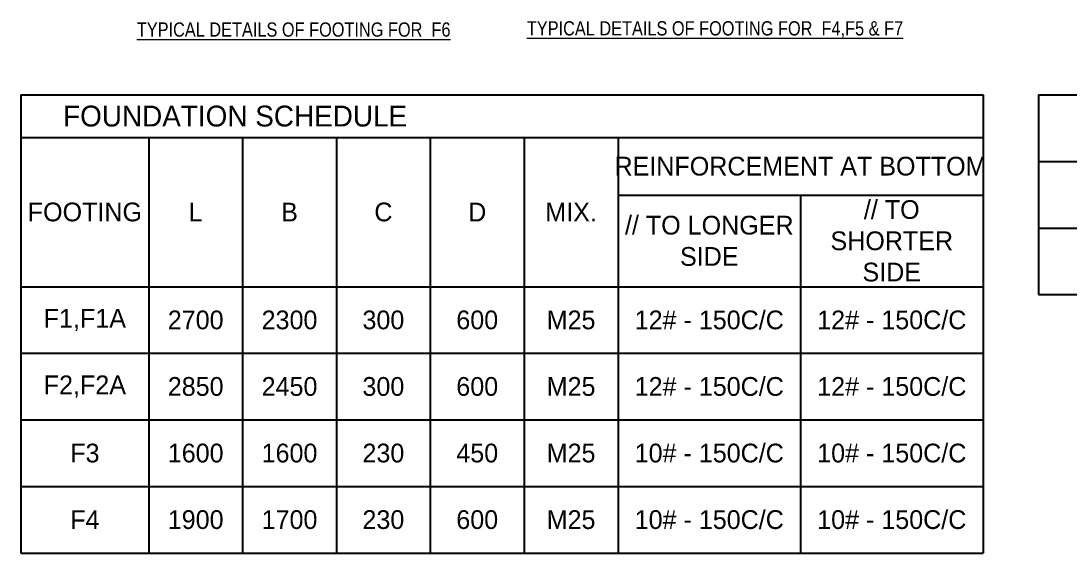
# Model space of a CAD drawing. Header units: millimetres. Extents: x 3470347 to 5996549, y -3470518 to 17149644.
# Drawn here: x 4628370 to 4654144, y 6808231 to 6821301 of the extents above; entities that cross this region are included whole.
import ezdxf
from ezdxf.enums import TextEntityAlignment as Align

# ---------------------------------------------------------------- set-up
doc = ezdxf.new("R2010")
doc.units = ezdxf.units.MM
doc.header["$MEASUREMENT"] = 0
doc.layers.get('0').update_dxf_attribs({"linetype": 'CONTINUOUS', "lineweight": 25})
doc.layers.add('PV_TEXT_ROMANS', color=7, linetype='CONTINUOUS', lineweight=0)
doc.layers.add('see level', color=2, linetype='CONTINUOUS')
doc.styles.add('J.P', font='ARIALN.TTF')
doc.styles.get("Standard").update_dxf_attribs({"font": ''})
doc.styles.get('Standard').set_extended_font_data('AR CENA')

# ---------------------------------------------------------------- blocks, each defined once
blk = doc.blocks.new('*T1236')
at = {"layer": 'see level', "color": 0, "linetype": 'ByBlock', "lineweight": -2, "transparency": 16777216}
for p, q in [((0, 0), (23637, 0)), ((0, 0), (0, -11253)), ((23637, 0), (23637, -11253)), ((25000, 0), (48638, 0)), ((25000, 0), (25000, -4906)), ((28140, 0), (28140, -4906)), ((30446, 0), (30446, -4906)), ((32752, 0), (32752, -4906)), ((35058, 0), (35058, -4906)), ((37364, 0), (37364, -4906)), ((39670, 0), (39670, -4906)), ((44154, 0), (44154, -4906)), ((48638, 0), (48638, -4906)), ((0, -1043), (23637, -1043)), ((3139, -1043), (3139, -11253)), ((5445, -1043), (5445, -11253)), ((7751, -1043), (7751, -11253)), ((10057, -1043), (10057, -11253)), ((12363, -1043), (12363, -11253)), ((14669, -1043), (14669, -11253)), ((25000, -1635), (48638, -1635)), ((14669, -2462), (23637, -2462)), ((19153, -2462), (19153, -11253)), ((25000, -3271), (48638, -3271)), ((0, -4711), (23637, -4711)), ((25000, -4906), (48638, -4906)), ((0, -6347), (23637, -6347)), ((0, -7982), (23637, -7982)), ((0, -9617), (23637, -9617)), ((0, -11253), (23637, -11253))]:
    blk.add_line(p, q, dxfattribs=at)
at = {"layer": 'see level', "color": 0, "linetype": 'ByBlock', "transparency": 16777216}
for s, insert, char_height, width, attachment_point in [('     FOUNDATION SCHEDULE', (83, -522), 512.46, 23472.29, 4), ('F5', (26570, -818), 460.8, 2973.96, 5), ('1600', (29293, -818), 460.8, 2140.86, 5), ('1400', (31599, -818), 460.8, 2140.86, 5), ('230', (33905, -818), 460.8, 2140.86, 5), ('380', (36211, -818), 460.8, 2140.86, 5), ('M25', (38517, -818), 460.8, 2140.86, 5), ('10# - 150C/C', (41912, -818), 460.8, 4318.81, 5), ('10# - 150C/C', (46396, -818), 460.8, 4318.81, 5), ('REINFORCEMENT AT BOTTOM ', (19153, -1752), 460.8, 8802.82, 5), ('F6', (26570, -2453), 460.8, 2973.96, 5), ('3000', (29293, -2453), 460.8, 2140.86, 5), ('2700', (31599, -2453), 460.8, 2140.86, 5), ('300', (33905, -2453), 460.8, 2140.86, 5), ('750', (36211, -2453), 460.8, 2140.86, 5), ('M25', (38517, -2453), 460.8, 2140.86, 5), ('12# - 125C/C', (41912, -2453), 460.8, 4318.81, 5), ('12# - 125C/C', (46396, -2453), 460.8, 4318.81, 5), ('// TO SHORTER SIDE', (21395, -3586), 460.8, 4318.81, 5), ('FOOTING', (1570, -2877), 460.8, 2973.96, 5), ('L', (4292, -2877), 461, 2140.86, 5), ('B', (6598, -2877), 461, 2140.86, 5), ('C', (8904, -2877), 461, 2140.86, 5), ('D', (11210, -2877), 461, 2140.86, 5), ('MIX.', (13516, -2877), 460.8, 2140.86, 5), ('// TO LONGER SIDE', (16911, -3586), 460.8, 4318.81, 5), ('F7', (26570, -4088), 460.8, 2973.96, 5), ('1100', (29293, -4088), 460.8, 2140.86, 5), ('1100', (31599, -4088), 460.8, 2140.86, 5), ('230', (33905, -4088), 460.8, 2140.86, 5), ('300', (36211, -4088), 460.8, 2140.86, 5), ('M25', (38517, -4088), 460.8, 2140.86, 5), ('10# - 150C/C', (41912, -4088), 460.8, 4318.81, 5), ('10# - 150C/C', (46396, -4088), 460.8, 4318.81, 5), ('F1,F1A', (1570, -5529), 460.8, 2973.96, 5), ('2700', (4292, -5529), 460.8, 2140.86, 5), ('2300', (6598, -5529), 460.8, 2140.86, 5), ('300', (8904, -5529), 460.8, 2140.86, 5), ('600', (11210, -5529), 460.8, 2140.86, 5), ('M25', (13516, -5529), 460.8, 2140.86, 5), ('12# - 150C/C', (16911, -5529), 460.8, 4318.81, 5), ('12# - 150C/C', (21395, -5529), 460.8, 4318.81, 5), ('F2,F2A', (1570, -7164), 460.8, 2973.96, 5), ('2850', (4292, -7164), 460.8, 2140.86, 5), ('2450', (6598, -7164), 460.8, 2140.86, 5), ('300', (8904, -7164), 460.8, 2140.86, 5), ('600', (11210, -7164), 460.8, 2140.86, 5), ('M25', (13516, -7164), 460.8, 2140.86, 5), ('12# - 150C/C', (16911, -7164), 460.8, 4318.81, 5), ('12# - 150C/C', (21395, -7164), 460.8, 4318.81, 5), ('F3', (1570, -8800), 460.8, 2973.96, 5), ('1600', (4292, -8800), 460.8, 2140.86, 5), ('1600', (6598, -8800), 460.8, 2140.86, 5), ('230', (8904, -8800), 460.8, 2140.86, 5), ('450', (11210, -8800), 460.8, 2140.86, 5), ('M25', (13516, -8800), 460.8, 2140.86, 5), ('10# - 150C/C', (16911, -8800), 460.8, 4318.81, 5), ('10# - 150C/C', (21395, -8800), 460.8, 4318.81, 5), ('F4', (1570, -10435), 460.8, 2973.96, 5), ('1900', (4292, -10435), 460.8, 2140.86, 5), ('1700', (6598, -10435), 460.8, 2140.86, 5), ('230', (8904, -10435), 460.8, 2140.86, 5), ('600', (11210, -10435), 460.8, 2140.86, 5), ('M25', (13516, -10435), 460.8, 2140.86, 5), ('10# - 150C/C', (16911, -10435), 460.8, 4318.81, 5), ('10# - 150C/C', (21395, -10435), 460.8, 4318.81, 5)]:
    blk.add_mtext(s, dxfattribs=dict(at, insert=insert, char_height=char_height, width=width, attachment_point=attachment_point))

msp = doc.modelspace()

# ---------------------------------------------------------------- block references
msp.add_blockref('*T1236', (4628369.84, 6819483.95))

# ---------------------------------------------------------------- texts
at = {"layer": 'PV_TEXT_ROMANS', "style": 'J.P'}
for s, p in [('%%UTYPICAL DETAILS OF FOOTING FOR  F6', (4635069.64, 6821091.27)), ('%%UTYPICAL DETAILS OF FOOTING FOR  F4,F5 & F7', (4645421.07, 6821091.27))]:
    msp.add_text(s, height=350, rotation=360, dxfattribs=at).set_placement(p, align=Align.MIDDLE)

doc.saveas('drawing.dxf')
